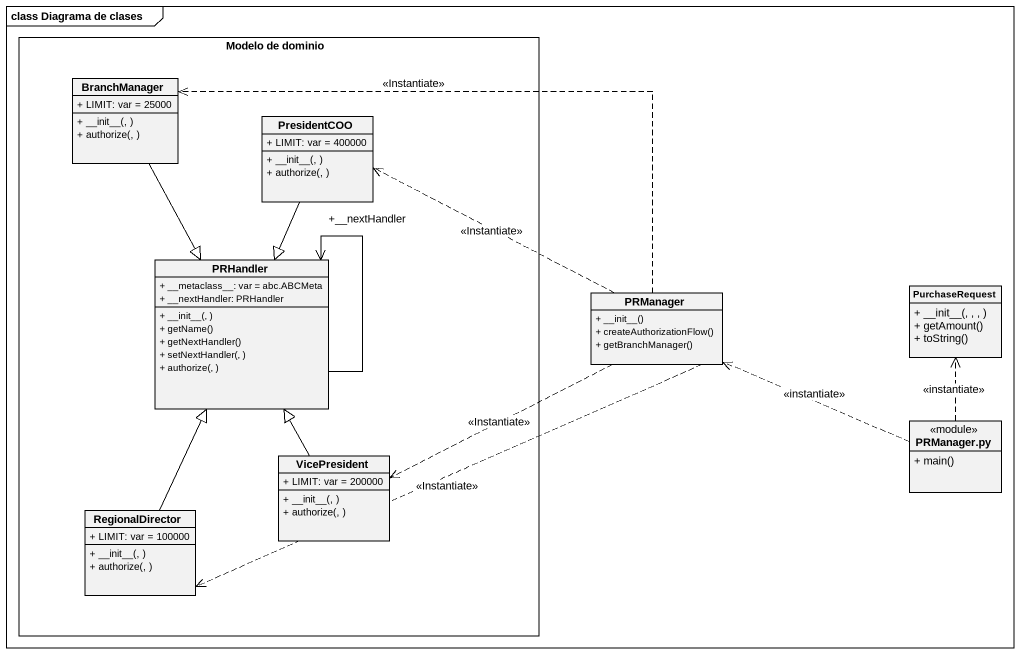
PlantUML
@startuml
mainframe class Diagrama de clases
hide circle
hide empty members
skinparam classAttributeIconSize 0
rectangle "Modelo de dominio" as Modelo_de_dominio {
  class BranchManager {
    + LIMIT: var = 25000
    + ~__init~__(, )
    + authorize(, )
  }
  class PresidentCOO {
    + LIMIT: var = 400000
    + ~__init~__(, )
    + authorize(, )
  }
  class PRHandler {
    + ~__metaclass~__: var = abc.ABCMeta
    + __nextHandler: PRHandler
    + ~__init~__(, )
    + getName()
    + getNextHandler()
    + setNextHandler(, )
    + authorize(, )
  }
  class VicePresident {
    + LIMIT: var = 200000
    + ~__init~__(, )
    + authorize(, )
  }
  class RegionalDirector {
    + LIMIT: var = 100000
    + ~__init~__(, )
    + authorize(, )
  }
}
class PRManager {
  + ~__init~__()
  + createAuthorizationFlow()
  + getBranchManager()
}
class PurchaseRequest {
  + ~__init~__(, , , )
  + getAmount()
  + toString()
}
class "PRManager.py" as PRManager_py <<module>> {
  + main()
}
BranchManager --|> PRHandler
PresidentCOO --|> PRHandler
PRHandler --> "+__nextHandler" PRHandler
PRManager .left.> BranchManager : <<Instantiate>>
PRManager .left.> PresidentCOO : <<Instantiate>>
PRManager .left.> VicePresident : <<Instantiate>>
PRManager .left.> RegionalDirector : <<Instantiate>>
PRManager_py .left.> PRManager : <<instantiate>>
PRManager_py .up.> PurchaseRequest : <<instantiate>>
VicePresident -up-|> PRHandler
RegionalDirector -up-|> PRHandler
@enduml
